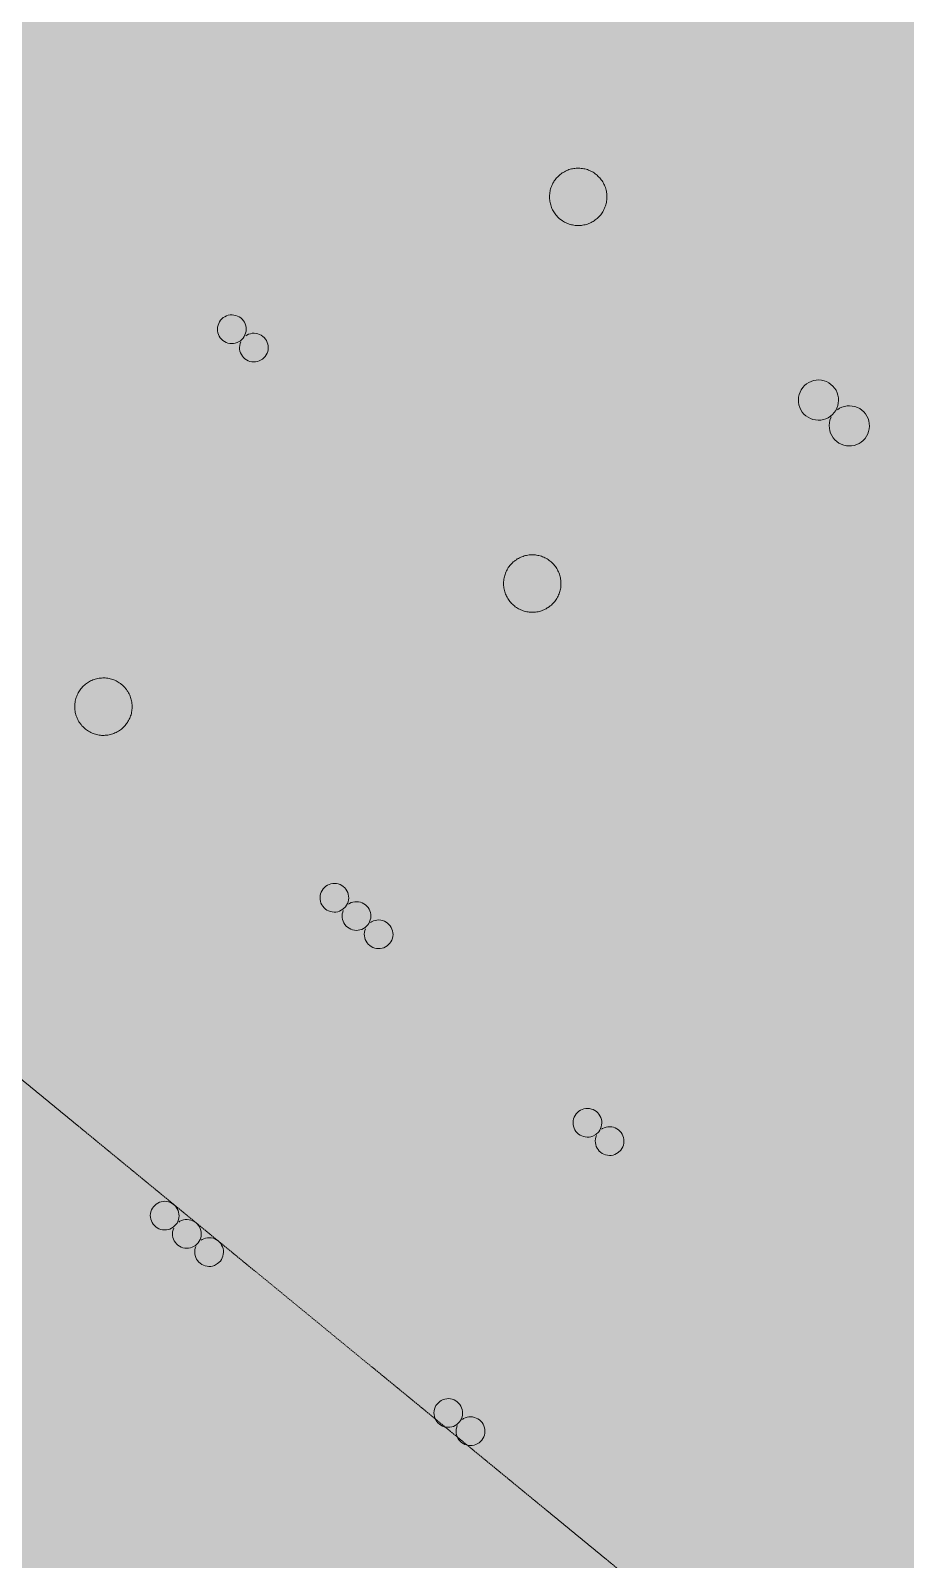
# Model space of a CAD drawing. Header units: millimetres. Extents: x -31757 to 121236, y -27283 to 63658.
# Drawn here: x 47757 to 49280, y 29797 to 32458 of the extents above; entities that cross this region are included whole.
import ezdxf

# ---------------------------------------------------------------- set-up
doc = ezdxf.new("R2010")
doc.units = ezdxf.units.MM
doc.linetypes.add('DASHDOT', pattern=[3.556, 2.54, -0.508, 0, -0.508])
for name, color, linetype, lineweight in [('02_切断（家具）', 8, 'Continuous', 18), ('06_部屋の色', 8, 'Continuous', 0), ('11_見えがかり（家具）', 8, 'Continuous', 9), ('40_通り芯', 1, 'DASHDOT', 9)]:
    doc.layers.add(name, color=color, linetype=linetype, lineweight=lineweight)

msp = doc.modelspace()

# ---------------------------------------------------------------- hatches: boundary and pattern name
at = {"layer": '02_切断（家具）'}
for points in [[(48752.3, 32140.8), (48750.9, 32138.8), (48749.7, 32137.2), (48748.2, 32135.4), (48746.9, 32133.9), (48745.1, 32132.3), (48743.7, 32130.9), (48741.9, 32129.4), (48740.3, 32128.2), (48738.4, 32126.8), (48736.7, 32125.7), (48734.6, 32124.6), (48732.9, 32123.6), (48730.7, 32122.6), (48728.9, 32121.8), (48726.7, 32121.1), (48724.8, 32120.4), (48722.5, 32119.8), (48720.6, 32119.4), (48718.2, 32119), (48716.3, 32118.7), (48713.9, 32118.5), (48711.9, 32118.4), (48709.5, 32118.4), (48707.5, 32118.5), (48705.2, 32118.7), (48703.2, 32118.9), (48700.9, 32119.4), (48698.9, 32119.7), (48696.6, 32120.4), (48694.7, 32120.9), (48692.5, 32121.8), (48690.7, 32122.5), (48688.5, 32123.6), (48686.7, 32124.4), (48684.7, 32125.7), (48683, 32126.7), (48681.1, 32128.1), (48679.5, 32129.2), (48677.7, 32130.8), (48676.2, 32132.1), (48674.5, 32133.8), (48673.2, 32135.2), (48671.6, 32137.1), (48670.4, 32138.6), (48669.1, 32140.6), (48668, 32142.2), (48666.8, 32144.3), (48665.9, 32146), (48664.9, 32148.2), (48664.1, 32150), (48663.3, 32152.3), (48662.7, 32154.2), (48662.1, 32156.5), (48661.6, 32158.4), (48661.2, 32160.8), (48660.9, 32162.7), (48660.8, 32165.1), (48660.6, 32167), (48660.7, 32169.4), (48660.7, 32171.4), (48660.9, 32173.8), (48661.2, 32175.7), (48661.6, 32178.1), (48662, 32180), (48662.6, 32182.3), (48663.2, 32184.2), (48664, 32186.5), (48664.7, 32188.3), (48665.8, 32190.5), (48666.7, 32192.2), (48667.9, 32194.3), (48668.9, 32196), (48670.3, 32197.9), (48671.5, 32199.5), (48673, 32201.3), (48674.3, 32202.8), (48676.1, 32204.4), (48677.5, 32205.8), (48679.3, 32207.3), (48680.9, 32208.5), (48682.8, 32209.9), (48684.5, 32211), (48686.6, 32212.2), (48688.3, 32213.1), (48690.5, 32214.1), (48692.3, 32214.9), (48694.5, 32215.7), (48696.4, 32216.3), (48698.7, 32216.9), (48700.6, 32217.4), (48703, 32217.7), (48704.9, 32218), (48707.3, 32218.2), (48709.3, 32218.3), (48711.7, 32218.3), (48713.7, 32218.3), (48716, 32218), (48718, 32217.8), (48720.3, 32217.4), (48722.3, 32217), (48724.6, 32216.3), (48726.5, 32215.8), (48728.7, 32214.9), (48730.5, 32214.2), (48732.7, 32213.2), (48734.5, 32212.3), (48736.5, 32211.1), (48738.2, 32210.1), (48740.1, 32208.6), (48741.7, 32207.5), (48743.5, 32205.9), (48745, 32204.6), (48746.7, 32202.9), (48748, 32201.5), (48749.6, 32199.6), (48750.8, 32198.1), (48752.1, 32196.1), (48753.2, 32194.5), (48754.4, 32192.4), (48755.3, 32190.7), (48756.3, 32188.5), (48757.1, 32186.7), (48757.9, 32184.4), (48758.5, 32182.6), (48759.1, 32180.2), (48759.6, 32178.3), (48760, 32176), (48760.3, 32174), (48760.4, 32171.6), (48760.6, 32169.7), (48760.5, 32167.3), (48760.5, 32165.3), (48760.3, 32162.9), (48760.1, 32161), (48759.6, 32158.6), (48759.2, 32156.7), (48758.6, 32154.4), (48758, 32152.5), (48757.2, 32150.3), (48756.5, 32148.4), (48755.4, 32146.3), (48754.5, 32144.5), (48753.3, 32142.4)], [(48672.3, 31467.7), (48670.9, 31465.8), (48669.8, 31464.2), (48668.2, 31462.4), (48666.9, 31460.9), (48665.2, 31459.3), (48663.8, 31457.9), (48661.9, 31456.4), (48660.4, 31455.1), (48658.4, 31453.8), (48656.8, 31452.7), (48654.7, 31451.5), (48653, 31450.6), (48650.8, 31449.6), (48649, 31448.8), (48646.7, 31448), (48644.8, 31447.4), (48642.5, 31446.8), (48640.6, 31446.3), (48638.3, 31446), (48636.3, 31445.6), (48633.9, 31445.5), (48632, 31445.3), (48629.6, 31445.4), (48627.6, 31445.4), (48625.2, 31445.7), (48623.3, 31445.9), (48620.9, 31446.3), (48619, 31446.7), (48616.7, 31447.4), (48614.8, 31447.9), (48612.6, 31448.8), (48610.7, 31449.5), (48608.6, 31450.5), (48606.8, 31451.4), (48604.7, 31452.6), (48603, 31453.6), (48601.1, 31455), (48599.5, 31456.2), (48597.7, 31457.8), (48596.2, 31459.1), (48594.6, 31460.8), (48593.2, 31462.2), (48591.7, 31464), (48590.5, 31465.6), (48589.1, 31467.6), (48588, 31469.2), (48586.9, 31471.3), (48585.9, 31473), (48584.9, 31475.2), (48584.1, 31477), (48583.3, 31479.2), (48582.7, 31481.1), (48582.1, 31483.4), (48581.6, 31485.4), (48581.3, 31487.7), (48581, 31489.7), (48580.8, 31492), (48580.7, 31494), (48580.7, 31496.4), (48580.7, 31498.4), (48581, 31500.7), (48581.2, 31502.7), (48581.6, 31505), (48582, 31507), (48582.7, 31509.3), (48583.2, 31511.2), (48584.1, 31513.4), (48584.8, 31515.3), (48585.8, 31517.4), (48586.7, 31519.2), (48587.9, 31521.2), (48588.9, 31522.9), (48590.3, 31524.8), (48591.5, 31526.4), (48593.1, 31528.2), (48594.4, 31529.7), (48596.1, 31531.4), (48597.5, 31532.8), (48599.4, 31534.3), (48600.9, 31535.5), (48602.9, 31536.8), (48604.5, 31538), (48606.6, 31539.1), (48608.3, 31540.1), (48610.5, 31541), (48612.3, 31541.8), (48614.6, 31542.6), (48616.4, 31543.3), (48618.8, 31543.8), (48620.7, 31544.3), (48623, 31544.7), (48625, 31545), (48627.4, 31545.2), (48629.3, 31545.3), (48631.7, 31545.3), (48633.7, 31545.2), (48636.1, 31545), (48638, 31544.8), (48640.4, 31544.3), (48642.3, 31543.9), (48644.6, 31543.3), (48646.5, 31542.7), (48648.7, 31541.9), (48650.6, 31541.2), (48652.7, 31540.1), (48654.5, 31539.3), (48656.5, 31538), (48658.2, 31537), (48660.2, 31535.6), (48661.8, 31534.5), (48663.6, 31532.9), (48665.1, 31531.6), (48666.7, 31529.9), (48668.1, 31528.5), (48669.6, 31526.6), (48670.8, 31525.1), (48672.2, 31523.1), (48673.3, 31521.4), (48674.4, 31519.4), (48675.4, 31517.6), (48676.4, 31515.5), (48677.2, 31513.6), (48677.9, 31511.4), (48678.6, 31509.5), (48679.2, 31507.2), (48679.6, 31505.3), (48680, 31502.9), (48680.3, 31501), (48680.5, 31498.6), (48680.6, 31496.6), (48680.6, 31494.3), (48680.5, 31492.3), (48680.3, 31489.9), (48680.1, 31487.9), (48679.6, 31485.6), (48679.3, 31483.6), (48678.6, 31481.4), (48678.1, 31479.5), (48677.2, 31477.2), (48676.5, 31475.4), (48675.5, 31473.2), (48674.6, 31471.5), (48673.4, 31469.4)], [(47925.8, 31253.4), (47924.4, 31251.4), (47923.2, 31249.8), (47921.7, 31248), (47920.4, 31246.5), (47918.6, 31244.9), (47917.2, 31243.5), (47915.4, 31242), (47913.8, 31240.8), (47911.9, 31239.4), (47910.2, 31238.3), (47908.1, 31237.2), (47906.4, 31236.2), (47904.2, 31235.2), (47902.4, 31234.4), (47900.2, 31233.6), (47898.3, 31233), (47896, 31232.4), (47894.1, 31232), (47891.7, 31231.6), (47889.8, 31231.3), (47887.4, 31231.1), (47885.4, 31231), (47883, 31231), (47881, 31231), (47878.7, 31231.3), (47876.7, 31231.5), (47874.4, 31232), (47872.4, 31232.3), (47870.1, 31233), (47868.2, 31233.5), (47866, 31234.4), (47864.2, 31235.1), (47862, 31236.1), (47860.2, 31237), (47858.2, 31238.2), (47856.5, 31239.3), (47854.6, 31240.7), (47853, 31241.8), (47851.2, 31243.4), (47849.7, 31244.7), (47848, 31246.4), (47846.7, 31247.8), (47845.1, 31249.7), (47843.9, 31251.2), (47842.6, 31253.2), (47841.5, 31254.8), (47840.3, 31256.9), (47839.4, 31258.6), (47838.4, 31260.8), (47837.6, 31262.6), (47836.8, 31264.9), (47836.2, 31266.7), (47835.6, 31269.1), (47835.1, 31271), (47834.7, 31273.4), (47834.4, 31275.3), (47834.3, 31277.7), (47834.1, 31279.6), (47834.2, 31282), (47834.2, 31284), (47834.4, 31286.4), (47834.7, 31288.3), (47835.1, 31290.7), (47835.5, 31292.6), (47836.1, 31294.9), (47836.7, 31296.8), (47837.5, 31299.1), (47838.3, 31300.9), (47839.3, 31303), (47840.2, 31304.8), (47841.4, 31306.9), (47842.4, 31308.5), (47843.8, 31310.5), (47845, 31312.1), (47846.5, 31313.9), (47847.8, 31315.4), (47849.6, 31317), (47851, 31318.4), (47852.8, 31319.9), (47854.4, 31321.1), (47856.4, 31322.5), (47858, 31323.6), (47860.1, 31324.7), (47861.8, 31325.7), (47864, 31326.7), (47865.8, 31327.5), (47868, 31328.3), (47869.9, 31328.9), (47872.2, 31329.5), (47874.1, 31329.9), (47876.5, 31330.3), (47878.4, 31330.6), (47880.8, 31330.8), (47882.8, 31330.9), (47885.2, 31330.9), (47887.2, 31330.9), (47889.5, 31330.6), (47891.5, 31330.4), (47893.9, 31329.9), (47895.8, 31329.6), (47898.1, 31328.9), (47900, 31328.4), (47902.2, 31327.5), (47904, 31326.8), (47906.2, 31325.7), (47908, 31324.9), (47910, 31323.7), (47911.7, 31322.6), (47913.6, 31321.2), (47915.2, 31320.1), (47917, 31318.5), (47918.5, 31317.2), (47920.2, 31315.5), (47921.6, 31314.1), (47923.1, 31312.2), (47924.3, 31310.7), (47925.6, 31308.7), (47926.7, 31307.1), (47927.9, 31305), (47928.8, 31303.3), (47929.8, 31301.1), (47930.6, 31299.3), (47931.4, 31297), (47932, 31295.2), (47932.6, 31292.8), (47933.1, 31290.9), (47933.5, 31288.6), (47933.8, 31286.6), (47933.9, 31284.2), (47934.1, 31282.3), (47934, 31279.9), (47934, 31277.9), (47933.8, 31275.5), (47933.6, 31273.6), (47933.1, 31271.2), (47932.7, 31269.3), (47932.1, 31267), (47931.5, 31265.1), (47930.7, 31262.8), (47930, 31261), (47928.9, 31258.9), (47928, 31257.1), (47926.8, 31255)]]:
    msp.add_hatch(color=8, dxfattribs=at).paths.add_polyline_path(points)
at = {"layer": '06_部屋の色', "true_color": 0xe9dfcf}
for points in [[(44203.4, 33542.8), (46118.8, 35842.5), (46335.7, 35659.1), (46342.1, 35666.8), (56560.1, 27028.7), (55663.2, 25951.8), (55690.1, 25929.4), (54793.3, 24852.8)], [(43917.8, 27824.3), (43895.6, 27877), (43874.8, 27931.4), (43855, 27987.2), (43836, 28044.1), (43817.7, 28101.7), (43799.7, 28159.8), (43781.9, 28218.1), (43764, 28276.2), (43745.7, 28334), (43726.9, 28391), (43707.3, 28447), (43686.6, 28501.6), (43664.7, 28554.7), (43643.1, 28608.2), (43623.4, 28664.1), (43605.1, 28721.8), (43587.9, 28780.8), (43571.3, 28840.7), (43554.9, 28900.8), (43538.3, 28960.7), (43521.1, 29019.7), (43502.9, 29077.5), (43483.2, 29133.4), (43461.6, 29186.9), (43437.8, 29237.5), (43411.3, 29284.7), (43381.6, 29327.9), (43348.4, 29366.7), (43311.3, 29400.4), (43272.1, 29431.3), (43232.9, 29462.3), (43229.8, 29464.7), (43333.3, 29595.7), (43625.3, 29963.9), (43722.5, 30085.9), (43918.2, 30331.4), (44212, 30698.3), (44506.6, 31064.4), (44802.1, 31429.9), (45098.4, 31794.7), (45395.5, 32158.8), (45594.6, 32401.6), (45693.5, 32522.2), (45992.3, 32884.9), (46292, 33247), (46592.5, 33608.3), (46893.8, 33968.9), (47195.9, 34328.9), (47498.9, 34688.1), (55441.2, 27973.9), (55153.7, 27633.1), (54867, 27291.5), (54581.1, 26949.3), (54295.9, 26606.4), (54011.6, 26262.9), (53728.1, 25918.7), (53637.4, 25808.2), (53634.2, 25804.3), (53445.3, 25573.9), (53163.4, 25228.4), (52882.2, 24882.3), (52601.9, 24535.5), (52322.3, 24188.1), (52043.6, 23840), (51857.9, 23607), (51765.6, 23491.3), (51488.5, 23141.9), (51212.2, 22791.9), (50973, 22487.4), (50940.2, 22518.9), (50903.7, 22553.3), (50866.7, 22587.2), (50829.1, 22620.3), (50753.2, 22685.5), (50715.2, 22718.1), (50677.2, 22750.7), (50639.1, 22783.2), (50601, 22815.5), (50562.7, 22847.7), (50524.3, 22879.7), (50485.7, 22911.5), (50446.9, 22943.1), (50407.9, 22974.4), (50368.7, 23005.5), (50328.3, 23035), (50286, 23062.1), (50242, 23087), (50196.6, 23110.1), (50150, 23131.7), (50102.4, 23152), (50054.1, 23171.4), (50005.3, 23190.2), (49956.2, 23208.7), (49907.1, 23227.2), (49858.3, 23245.9), (49810, 23265.3), (49762.3, 23285.6), (49715.7, 23307.1), (49670.2, 23330.2), (49626.2, 23355.1), (49583.8, 23382.1), (49543.4, 23411.6), (49505.7, 23444.5), (49471.1, 23481.4), (49439.2, 23521.7), (49409.6, 23565), (49381.9, 23610.7), (49355.8, 23658.5), (49330.9, 23707.7), (49306.7, 23757.9), (49259.3, 23859.4), (49235.2, 23909.8), (49210.4, 23959.2), (49184.5, 24007.1), (49157.1, 24053.1), (49129.3, 24098.7), (49102.3, 24145.4), (49076.1, 24193), (49050.3, 24241.1), (49024.7, 24289.5), (48999.1, 24337.9), (48973.3, 24386), (48947.1, 24433.5), (48920.1, 24480.1), (48892.2, 24525.6), (48863.2, 24569.7), (48832.9, 24612), (48800.9, 24652.2), (48767.2, 24690.2), (48731.4, 24725.6), (48693.3, 24758.1), (48652.8, 24787.5), (48610.1, 24814.1), (48565.4, 24838.1), (48518.9, 24859.8), (48470.7, 24879.4), (48421.2, 24897.2), (48370.4, 24913.5), (48318.6, 24928.5), (48266, 24942.5), (48212.8, 24955.7), (48159.3, 24968.4), (48105.5, 24980.9), (48051.7, 24993.3), (47998.2, 25006.1), (47945.1, 25019.4), (47892.6, 25033.5), (47841, 25048.7), (47790.4, 25065.2), (47739.8, 25081.8), (47688.3, 25097.1), (47636, 25111.4), (47583.1, 25125.1), (47529.9, 25138.3), (47476.6, 25151.3), (47423.4, 25164.4), (47370.5, 25178), (47318, 25192.2), (47266.3, 25207.3), (47215.6, 25223.6), (47166, 25241.4), (47117.8, 25260.9), (47071.2, 25282.5), (47026.4, 25306.4), (46983.6, 25332.8), (46943, 25362.1), (46904.9, 25394.5), (46869.1, 25429.9), (46835.4, 25467.9), (46803.5, 25508.3), (46773.2, 25550.7), (46744.2, 25594.8), (46716.3, 25640.3), (46689.3, 25686.8), (46662.8, 25734), (46636.7, 25781.7), (46610.6, 25829.5), (46584.4, 25877.1), (46557.7, 25924.1), (46530.4, 25970.2), (46502.1, 26015.1), (46472.6, 26058.6), (46441.7, 26100.2), (46409.1, 26139.6), (46374.5, 26176.6), (46338.9, 26212.2), (46303.2, 26247.6), (46267.4, 26283), (46231.5, 26318.3), (46195.5, 26353.4), (46159.3, 26388.3), (46123.1, 26423.1), (46086.6, 26457.6), (46049.9, 26491.9), (46013.1, 26525.9), (45976, 26559.6), (45938.7, 26593.1), (45901.1, 26626.2), (45863.2, 26658.9), (45825.1, 26691.3), (45786.6, 26723.3), (45747.8, 26754.8), (45708.7, 26785.9), (45667.5, 26814.4), (45622.7, 26838.4), (45575, 26858.5), (45524.6, 26875.3), (45472.1, 26889.4), (45418, 26901.4), (45362.7, 26911.9), (45306.6, 26921.4), (45250.2, 26930.5), (45194, 26939.9), (45138.4, 26950), (45083.9, 26961.6), (45031, 26975.2), (44980.1, 26991.3), (44931.7, 27010.6), (44886.3, 27033.7), (44842.5, 27058.9), (44798.9, 27084.3), (44755.3, 27109.8), (44711.9, 27135.5), (44668.7, 27161.4), (44625.7, 27187.5), (44582.8, 27213.9), (44540.2, 27240.5), (44497.7, 27267.5), (44455.6, 27294.7), (44413.7, 27322.3), (44372, 27350.2), (44330.7, 27378.6), (44289.7, 27407.3), (44249, 27436.4), (44208.7, 27466), (44168.7, 27496.1), (44129.1, 27526.6), (44091.3, 27559.4), (44056.4, 27595.9), (44024.2, 27635.9), (43994.5, 27679), (43967, 27725), (43941.5, 27773.5)], [(53004.1, 22695.2), (42315.5, 31207.6), (44203.4, 33542.8), (54766.2, 24875), (53885.2, 23785.1), (53912.4, 23763.1), (53031.5, 22673.4)]]:
    msp.add_hatch(color=8, dxfattribs=at).paths.add_polyline_path(points)

# ---------------------------------------------------------------- linework, layer by layer
at = {"layer": '02_切断（家具）'}
for points in [[(48752.3, 32140.8), (48750.9, 32138.8), (48749.7, 32137.2), (48748.2, 32135.4), (48746.9, 32133.9), (48745.1, 32132.3), (48743.7, 32130.9), (48741.9, 32129.4), (48740.3, 32128.2), (48738.4, 32126.8), (48736.7, 32125.7), (48734.6, 32124.6), (48732.9, 32123.6), (48730.7, 32122.6), (48728.9, 32121.8), (48726.7, 32121.1), (48724.8, 32120.4), (48722.5, 32119.8), (48720.6, 32119.4), (48718.2, 32119), (48716.3, 32118.7), (48713.9, 32118.5), (48711.9, 32118.4), (48709.5, 32118.4), (48707.5, 32118.5), (48705.2, 32118.7), (48703.2, 32118.9), (48700.9, 32119.4), (48698.9, 32119.7), (48696.6, 32120.4), (48694.7, 32120.9), (48692.5, 32121.8), (48690.7, 32122.5), (48688.5, 32123.6), (48686.7, 32124.4), (48684.7, 32125.7), (48683, 32126.7), (48681.1, 32128.1), (48679.5, 32129.2), (48677.7, 32130.8), (48676.2, 32132.1), (48674.5, 32133.8), (48673.2, 32135.2), (48671.6, 32137.1), (48670.4, 32138.6), (48669.1, 32140.6), (48668, 32142.2), (48666.8, 32144.3), (48665.9, 32146), (48664.9, 32148.2), (48664.1, 32150), (48663.3, 32152.3), (48662.7, 32154.2), (48662.1, 32156.5), (48661.6, 32158.4), (48661.2, 32160.8), (48660.9, 32162.7), (48660.8, 32165.1), (48660.6, 32167), (48660.7, 32169.4), (48660.7, 32171.4), (48660.9, 32173.8), (48661.2, 32175.7), (48661.6, 32178.1), (48662, 32180), (48662.6, 32182.3), (48663.2, 32184.2), (48664, 32186.5), (48664.7, 32188.3), (48665.8, 32190.5), (48666.7, 32192.2), (48667.9, 32194.3), (48668.9, 32196), (48670.3, 32197.9), (48671.5, 32199.5), (48673, 32201.3), (48674.3, 32202.8), (48676.1, 32204.4), (48677.5, 32205.8), (48679.3, 32207.3), (48680.9, 32208.5), (48682.8, 32209.9), (48684.5, 32211), (48686.6, 32212.2), (48688.3, 32213.1), (48690.5, 32214.1), (48692.3, 32214.9), (48694.5, 32215.7), (48696.4, 32216.3), (48698.7, 32216.9), (48700.6, 32217.4), (48703, 32217.7), (48704.9, 32218), (48707.3, 32218.2), (48709.3, 32218.3), (48711.7, 32218.3), (48713.7, 32218.3), (48716, 32218), (48718, 32217.8), (48720.3, 32217.4), (48722.3, 32217), (48724.6, 32216.3), (48726.5, 32215.8), (48728.7, 32214.9), (48730.5, 32214.2), (48732.7, 32213.2), (48734.5, 32212.3), (48736.5, 32211.1), (48738.2, 32210.1), (48740.1, 32208.6), (48741.7, 32207.5), (48743.5, 32205.9), (48745, 32204.6), (48746.7, 32202.9), (48748, 32201.5), (48749.6, 32199.6), (48750.8, 32198.1), (48752.1, 32196.1), (48753.2, 32194.5), (48754.4, 32192.4), (48755.3, 32190.7), (48756.3, 32188.5), (48757.1, 32186.7), (48757.9, 32184.4), (48758.5, 32182.6), (48759.1, 32180.2), (48759.6, 32178.3), (48760, 32176), (48760.3, 32174), (48760.4, 32171.6), (48760.6, 32169.7), (48760.5, 32167.3), (48760.5, 32165.3), (48760.3, 32162.9), (48760.1, 32161), (48759.6, 32158.6), (48759.2, 32156.7), (48758.6, 32154.4), (48758, 32152.5), (48757.2, 32150.3), (48756.5, 32148.4), (48755.4, 32146.3), (48754.5, 32144.5), (48753.3, 32142.4), (48752.3, 32140.8)], [(48672.3, 31467.7), (48670.9, 31465.8), (48669.8, 31464.2), (48668.2, 31462.4), (48666.9, 31460.9), (48665.2, 31459.3), (48663.8, 31457.9), (48661.9, 31456.4), (48660.4, 31455.1), (48658.4, 31453.8), (48656.8, 31452.7), (48654.7, 31451.5), (48653, 31450.6), (48650.8, 31449.6), (48649, 31448.8), (48646.7, 31448), (48644.8, 31447.4), (48642.5, 31446.8), (48640.6, 31446.3), (48638.3, 31446), (48636.3, 31445.6), (48633.9, 31445.5), (48632, 31445.3), (48629.6, 31445.4), (48627.6, 31445.4), (48625.2, 31445.7), (48623.3, 31445.9), (48620.9, 31446.3), (48619, 31446.7), (48616.7, 31447.4), (48614.8, 31447.9), (48612.6, 31448.8), (48610.7, 31449.5), (48608.6, 31450.5), (48606.8, 31451.4), (48604.7, 31452.6), (48603, 31453.6), (48601.1, 31455), (48599.5, 31456.2), (48597.7, 31457.8), (48596.2, 31459.1), (48594.6, 31460.8), (48593.2, 31462.2), (48591.7, 31464), (48590.5, 31465.6), (48589.1, 31467.6), (48588, 31469.2), (48586.9, 31471.3), (48585.9, 31473), (48584.9, 31475.2), (48584.1, 31477), (48583.3, 31479.2), (48582.7, 31481.1), (48582.1, 31483.4), (48581.6, 31485.4), (48581.3, 31487.7), (48581, 31489.7), (48580.8, 31492), (48580.7, 31494), (48580.7, 31496.4), (48580.7, 31498.4), (48581, 31500.7), (48581.2, 31502.7), (48581.6, 31505), (48582, 31507), (48582.7, 31509.3), (48583.2, 31511.2), (48584.1, 31513.4), (48584.8, 31515.3), (48585.8, 31517.4), (48586.7, 31519.2), (48587.9, 31521.2), (48588.9, 31522.9), (48590.3, 31524.8), (48591.5, 31526.4), (48593.1, 31528.2), (48594.4, 31529.7), (48596.1, 31531.4), (48597.5, 31532.8), (48599.4, 31534.3), (48600.9, 31535.5), (48602.9, 31536.8), (48604.5, 31538), (48606.6, 31539.1), (48608.3, 31540.1), (48610.5, 31541), (48612.3, 31541.8), (48614.6, 31542.6), (48616.4, 31543.3), (48618.8, 31543.8), (48620.7, 31544.3), (48623, 31544.7), (48625, 31545), (48627.4, 31545.2), (48629.3, 31545.3), (48631.7, 31545.3), (48633.7, 31545.2), (48636.1, 31545), (48638, 31544.8), (48640.4, 31544.3), (48642.3, 31543.9), (48644.6, 31543.3), (48646.5, 31542.7), (48648.7, 31541.9), (48650.6, 31541.2), (48652.7, 31540.1), (48654.5, 31539.3), (48656.5, 31538), (48658.2, 31537), (48660.2, 31535.6), (48661.8, 31534.5), (48663.6, 31532.9), (48665.1, 31531.6), (48666.7, 31529.9), (48668.1, 31528.5), (48669.6, 31526.6), (48670.8, 31525.1), (48672.2, 31523.1), (48673.3, 31521.4), (48674.4, 31519.4), (48675.4, 31517.6), (48676.4, 31515.5), (48677.2, 31513.6), (48677.9, 31511.4), (48678.6, 31509.5), (48679.2, 31507.2), (48679.6, 31505.3), (48680, 31502.9), (48680.3, 31501), (48680.5, 31498.6), (48680.6, 31496.6), (48680.6, 31494.3), (48680.5, 31492.3), (48680.3, 31489.9), (48680.1, 31487.9), (48679.6, 31485.6), (48679.3, 31483.6), (48678.6, 31481.4), (48678.1, 31479.5), (48677.2, 31477.2), (48676.5, 31475.4), (48675.5, 31473.2), (48674.6, 31471.5), (48673.4, 31469.4), (48672.3, 31467.7)], [(47925.8, 31253.4), (47924.4, 31251.4), (47923.2, 31249.8), (47921.7, 31248), (47920.4, 31246.5), (47918.6, 31244.9), (47917.2, 31243.5), (47915.4, 31242), (47913.8, 31240.8), (47911.9, 31239.4), (47910.2, 31238.3), (47908.1, 31237.2), (47906.4, 31236.2), (47904.2, 31235.2), (47902.4, 31234.4), (47900.2, 31233.6), (47898.3, 31233), (47896, 31232.4), (47894.1, 31232), (47891.7, 31231.6), (47889.8, 31231.3), (47887.4, 31231.1), (47885.4, 31231), (47883, 31231), (47881, 31231), (47878.7, 31231.3), (47876.7, 31231.5), (47874.4, 31232), (47872.4, 31232.3), (47870.1, 31233), (47868.2, 31233.5), (47866, 31234.4), (47864.2, 31235.1), (47862, 31236.1), (47860.2, 31237), (47858.2, 31238.2), (47856.5, 31239.3), (47854.6, 31240.7), (47853, 31241.8), (47851.2, 31243.4), (47849.7, 31244.7), (47848, 31246.4), (47846.7, 31247.8), (47845.1, 31249.7), (47843.9, 31251.2), (47842.6, 31253.2), (47841.5, 31254.8), (47840.3, 31256.9), (47839.4, 31258.6), (47838.4, 31260.8), (47837.6, 31262.6), (47836.8, 31264.9), (47836.2, 31266.7), (47835.6, 31269.1), (47835.1, 31271), (47834.7, 31273.4), (47834.4, 31275.3), (47834.3, 31277.7), (47834.1, 31279.6), (47834.2, 31282), (47834.2, 31284), (47834.4, 31286.4), (47834.7, 31288.3), (47835.1, 31290.7), (47835.5, 31292.6), (47836.1, 31294.9), (47836.7, 31296.8), (47837.5, 31299.1), (47838.3, 31300.9), (47839.3, 31303), (47840.2, 31304.8), (47841.4, 31306.9), (47842.4, 31308.5), (47843.8, 31310.5), (47845, 31312.1), (47846.5, 31313.9), (47847.8, 31315.4), (47849.6, 31317), (47851, 31318.4), (47852.8, 31319.9), (47854.4, 31321.1), (47856.4, 31322.5), (47858, 31323.6), (47860.1, 31324.7), (47861.8, 31325.7), (47864, 31326.7), (47865.8, 31327.5), (47868, 31328.3), (47869.9, 31328.9), (47872.2, 31329.5), (47874.1, 31329.9), (47876.5, 31330.3), (47878.4, 31330.6), (47880.8, 31330.8), (47882.8, 31330.9), (47885.2, 31330.9), (47887.2, 31330.9), (47889.5, 31330.6), (47891.5, 31330.4), (47893.9, 31329.9), (47895.8, 31329.6), (47898.1, 31328.9), (47900, 31328.4), (47902.2, 31327.5), (47904, 31326.8), (47906.2, 31325.7), (47908, 31324.9), (47910, 31323.7), (47911.7, 31322.6), (47913.6, 31321.2), (47915.2, 31320.1), (47917, 31318.5), (47918.5, 31317.2), (47920.2, 31315.5), (47921.6, 31314.1), (47923.1, 31312.2), (47924.3, 31310.7), (47925.6, 31308.7), (47926.7, 31307.1), (47927.9, 31305), (47928.8, 31303.3), (47929.8, 31301.1), (47930.6, 31299.3), (47931.4, 31297), (47932, 31295.2), (47932.6, 31292.8), (47933.1, 31290.9), (47933.5, 31288.6), (47933.8, 31286.6), (47933.9, 31284.2), (47934.1, 31282.3), (47934, 31279.9), (47934, 31277.9), (47933.8, 31275.5), (47933.6, 31273.6), (47933.1, 31271.2), (47932.7, 31269.3), (47932.1, 31267), (47931.5, 31265.1), (47930.7, 31262.8), (47930, 31261), (47928.9, 31258.9), (47928, 31257.1), (47926.8, 31255), (47925.8, 31253.4)]]:
    msp.add_lwpolyline(points, dxfattribs=at)
at = {"layer": '11_見えがかり（家具）'}
for points in [[(48083.6, 31944.8), (48084.7, 31947.9), (48086.2, 31950.8), (48088, 31953.5), (48090.2, 31955.9), (48092.7, 31958.1), (48095.5, 31959.8), (48098.4, 31961.2), (48101.5, 31962.2), (48104.8, 31962.8), (48108, 31963), (48111.3, 31962.7), (48114.5, 31962), (48117.6, 31960.9), (48120.5, 31959.4), (48123.1, 31957.5), (48125.6, 31955.3), (48127.7, 31952.8), (48129.4, 31950.1), (48130.8, 31947.1), (48131.8, 31944), (48132.4, 31940.8), (48132.6, 31937.5), (48132.3, 31934.3), (48131.6, 31931.1), (48130.5, 31928), (48129, 31925.1), (48127.1, 31922.4), (48122.5, 31917.9), (48116.7, 31914.7), (48113.6, 31913.7), (48110.4, 31913.1), (48107.1, 31913), (48103.9, 31913.2), (48100.7, 31913.9), (48097.6, 31915), (48094.7, 31916.5), (48092, 31918.4), (48089.6, 31920.6), (48087.5, 31923.1), (48085.7, 31925.8), (48084.3, 31928.8), (48083.3, 31931.9), (48082.7, 31935.1), (48082.6, 31938.4), (48082.9, 31941.7), (48083.6, 31944.8)], [(48132.1, 31926.7), (48133.9, 31927.8), (48136.9, 31929.2), (48140, 31930.2), (48143.2, 31930.8), (48146.5, 31931), (48149.7, 31930.7), (48152.9, 31930), (48156, 31928.9), (48158.9, 31927.4), (48161.6, 31925.5), (48164, 31923.3), (48166.1, 31920.8), (48167.9, 31918.1), (48169.3, 31915.1), (48170.3, 31912), (48170.9, 31908.8), (48171, 31905.5), (48170.8, 31902.3), (48170.1, 31899.1), (48169, 31896), (48167.5, 31893.1), (48165.6, 31890.4), (48160.9, 31885.9), (48155.2, 31882.7), (48152.1, 31881.7), (48148.9, 31881.1), (48145.6, 31881), (48142.3, 31881.2), (48139.1, 31881.9), (48136.1, 31883), (48133.2, 31884.5), (48130.5, 31886.4), (48128, 31888.6), (48125.9, 31891.1), (48124.2, 31893.9), (48122.8, 31896.8), (48121.8, 31899.9), (48121.2, 31903.1), (48121, 31906.4), (48121.3, 31909.7), (48122, 31912.9)], [(48122, 31912.9), (48123.1, 31915.9)], [(49098.8, 31832.6), (49101.4, 31836.4), (49104.5, 31839.8), (49108, 31842.8), (49111.8, 31845.2), (49116, 31847.2), (49120.3, 31848.6), (49124.8, 31849.4), (49129.4, 31849.6), (49134, 31849.2), (49138.5, 31848.3), (49142.8, 31846.7), (49146.8, 31844.6), (49150.6, 31842), (49154, 31838.9), (49156.9, 31835.4), (49159.4, 31831.6), (49161.4, 31827.4), (49162.8, 31823.1), (49163.6, 31818.6), (49163.8, 31814), (49163.4, 31809.4), (49162.5, 31805), (49160.9, 31800.7), (49158.8, 31796.6), (49156.2, 31792.8), (49153.1, 31789.4), (49149.6, 31786.5), (49145.8, 31784), (49141.6, 31782.1), (49137.3, 31780.7), (49132.8, 31779.8), (49128.2, 31779.6), (49123.6, 31780), (49119.2, 31781), (49114.9, 31782.5), (49110.8, 31784.6), (49107, 31787.2), (49103.6, 31790.3), (49100.7, 31793.8), (49098.2, 31797.6), (49096.2, 31801.8), (49094.8, 31806.2), (49094, 31810.7), (49093.8, 31815.2), (49094.2, 31819.8), (49095.2, 31824.3), (49096.7, 31828.6), (49098.8, 31832.6)], [(49161.7, 31797.8), (49161.7, 31797.8), (49165.6, 31800.3), (49169.7, 31802.3), (49174.1, 31803.7), (49178.6, 31804.5), (49183.1, 31804.7), (49187.7, 31804.3), (49192.2, 31803.4), (49196.5, 31801.8), (49200.6, 31799.7), (49204.3, 31797.1), (49207.7, 31794), (49210.7, 31790.5), (49213.1, 31786.7), (49215.1, 31782.5), (49216.5, 31778.2), (49217.3, 31773.7), (49217.5, 31769.1), (49217.1, 31764.5), (49216.2, 31760.1), (49214.6, 31755.8), (49212.5, 31751.7), (49209.9, 31747.9), (49206.8, 31744.5), (49203.4, 31741.6), (49199.5, 31739.1), (49195.4, 31737.1), (49191, 31735.8), (49186.5, 31734.9), (49181.9, 31734.7), (49177.4, 31735.1), (49172.9, 31736.1), (49168.6, 31737.6), (49164.5, 31739.7), (49160.7, 31742.3), (49157.4, 31745.4), (49154.4, 31748.9), (49151.9, 31752.7), (49150, 31756.9), (49148.6, 31761.2), (49147.8, 31765.7), (49147.5, 31770.3), (49147.9, 31774.9), (49148.9, 31779.4), (49150.4, 31783.7), (49151.2, 31785.2)], [(48262.1, 30955.2), (48263.2, 30958.2), (48264.7, 30961.2), (48266.5, 30963.8), (48268.7, 30966.3), (48271.2, 30968.4), (48274, 30970.1), (48276.9, 30971.5), (48280.1, 30972.5), (48283.3, 30973.1), (48286.5, 30973.3), (48289.8, 30973), (48293, 30972.3), (48296.1, 30971.2), (48299, 30969.7), (48301.7, 30967.8), (48304.1, 30965.6), (48306.2, 30963.2), (48308, 30960.4), (48309.4, 30957.4), (48310.4, 30954.3), (48310.9, 30951.1), (48311.1, 30947.8), (48310.8, 30944.6), (48310.1, 30941.4), (48309, 30938.3), (48307.5, 30935.4), (48305.7, 30932.7), (48301, 30928.2), (48295.3, 30925), (48292.2, 30924), (48288.9, 30923.4), (48285.7, 30923.3), (48282.4, 30923.6), (48279.2, 30924.2), (48276.1, 30925.4), (48273.2, 30926.9), (48270.5, 30928.7), (48268.1, 30930.9), (48266, 30933.4), (48264.2, 30936.2), (48262.8, 30939.1), (48261.8, 30942.2), (48261.3, 30945.4), (48261.1, 30948.7), (48261.4, 30952), (48262.1, 30955.2)], [(48310.7, 30937.3), (48312.5, 30938.4), (48315.4, 30939.8), (48318.5, 30940.8), (48321.8, 30941.4), (48325, 30941.5), (48328.3, 30941.2), (48331.5, 30940.5), (48334.6, 30939.4), (48337.5, 30937.9), (48340.2, 30936.1), (48342.6, 30933.9), (48344.7, 30931.4), (48346.5, 30928.6), (48347.9, 30925.7), (48348.9, 30922.6), (48349.4, 30919.3), (48349.6, 30916.1), (48349.3, 30912.8), (48348.6, 30909.6), (48347.5, 30906.5), (48346, 30903.6), (48344.2, 30900.9), (48339.5, 30896.4), (48333.8, 30893.3), (48330.6, 30892.3), (48327.4, 30891.7), (48324.2, 30891.5), (48320.9, 30891.8), (48317.7, 30892.5), (48314.6, 30893.6), (48311.7, 30895.1), (48309, 30896.9), (48306.6, 30899.1), (48304.5, 30901.6), (48302.7, 30904.4), (48301.3, 30907.3), (48300.3, 30910.5), (48299.8, 30913.7), (48299.6, 30916.9), (48299.9, 30920.2), (48300.6, 30923.4)], [(48300.6, 30923.4), (48301.6, 30926.2)], [(48349.1, 30905.3), (48351, 30906.5), (48354, 30907.9), (48357.1, 30908.9), (48360.3, 30909.5), (48363.6, 30909.7), (48366.9, 30909.4), (48370.1, 30908.7), (48373.1, 30907.6), (48376, 30906.1), (48378.7, 30904.2), (48381.1, 30902), (48383.3, 30899.6), (48385, 30896.8), (48386.4, 30893.8), (48387.4, 30890.7), (48388, 30887.5), (48388.2, 30884.2), (48387.9, 30881), (48387.2, 30877.8), (48386.1, 30874.7), (48384.6, 30871.8), (48382.7, 30869.1), (48378, 30864.6), (48372.3, 30861.4), (48369.2, 30860.4), (48366, 30859.8), (48362.7, 30859.7), (48359.5, 30860), (48356.3, 30860.7), (48353.2, 30861.8), (48350.3, 30863.3), (48347.6, 30865.1), (48345.2, 30867.3), (48343.1, 30869.8), (48341.3, 30872.6), (48339.9, 30875.5), (48338.9, 30878.6), (48338.3, 30881.9), (48338.2, 30885.1), (48338.4, 30888.4), (48339.1, 30891.6)], [(48339.1, 30891.6), (48340.2, 30894.5)], [(48702.6, 30563.5), (48703.7, 30566.6), (48705.2, 30569.5), (48707.1, 30572.2), (48709.3, 30574.6), (48711.8, 30576.7), (48714.5, 30578.5), (48717.5, 30579.9), (48720.6, 30580.8), (48723.8, 30581.4), (48727.1, 30581.6), (48730.3, 30581.3), (48733.5, 30580.6), (48736.6, 30579.5), (48739.5, 30578), (48742.2, 30576.2), (48744.6, 30574), (48746.7, 30571.5), (48748.5, 30568.7), (48749.9, 30565.8), (48750.9, 30562.6), (48751.5, 30559.4), (48751.6, 30556.2), (48751.4, 30552.9), (48750.7, 30549.7), (48749.6, 30546.6), (48748.1, 30543.7), (48746.2, 30541), (48741.5, 30536.5), (48735.8, 30533.3), (48732.7, 30532.3), (48729.5, 30531.8), (48726.2, 30531.6), (48722.9, 30531.9), (48719.7, 30532.6), (48716.7, 30533.7), (48713.8, 30535.2), (48711.1, 30537), (48708.7, 30539.2), (48706.5, 30541.7), (48704.8, 30544.5), (48703.4, 30547.4), (48702.4, 30550.5), (48701.8, 30553.8), (48701.6, 30557), (48701.9, 30560.3), (48702.6, 30563.5)], [(48751.2, 30545.4), (48753.1, 30546.6), (48756, 30548), (48759.2, 30549), (48762.4, 30549.6), (48765.6, 30549.8), (48768.9, 30549.5), (48772.1, 30548.8), (48775.2, 30547.7), (48778.1, 30546.2), (48780.8, 30544.3), (48783.2, 30542.1), (48785.3, 30539.6), (48787.1, 30536.9), (48788.5, 30533.9), (48789.5, 30530.8), (48790, 30527.6), (48790.2, 30524.3), (48789.9, 30521.1), (48789.2, 30517.9), (48788.1, 30514.8), (48786.6, 30511.9), (48784.8, 30509.2), (48780.1, 30504.7), (48774.4, 30501.5), (48771.3, 30500.5), (48768, 30499.9), (48764.8, 30499.8), (48761.5, 30500), (48758.3, 30500.7), (48755.2, 30501.8), (48752.3, 30503.3), (48749.6, 30505.2), (48747.2, 30507.4), (48745.1, 30509.9), (48743.3, 30512.6), (48741.9, 30515.6), (48741, 30518.7), (48740.4, 30521.9), (48740.2, 30525.2), (48740.5, 30528.5), (48741.2, 30531.7)], [(48741.2, 30531.7), (48742.2, 30534.6)], [(47966.7, 30401.8), (47967.8, 30404.9), (47969.3, 30407.8), (47971.2, 30410.5), (47973.4, 30412.9), (47975.9, 30415.1), (47978.6, 30416.8), (47981.6, 30418.2), (47984.7, 30419.2), (47987.9, 30419.8), (47991.2, 30420), (47994.4, 30419.7), (47997.6, 30419), (48000.7, 30417.9), (48003.6, 30416.4), (48006.3, 30414.5), (48008.7, 30412.3), (48010.8, 30409.8), (48012.6, 30407.1), (48014, 30404.1), (48015, 30401), (48015.6, 30397.8), (48015.7, 30394.5), (48015.5, 30391.3), (48014.8, 30388.1), (48013.7, 30385), (48012.2, 30382.1), (48010.3, 30379.4), (48005.6, 30374.9), (47999.9, 30371.7), (47996.8, 30370.7), (47993.6, 30370.1), (47990.3, 30370), (47987, 30370.2), (47983.9, 30370.9), (47980.8, 30372), (47977.9, 30373.5), (47975.2, 30375.4), (47972.8, 30377.6), (47970.6, 30380.1), (47968.9, 30382.8), (47967.5, 30385.8), (47966.5, 30388.9), (47965.9, 30392.1), (47965.7, 30395.4), (47966, 30398.7), (47966.7, 30401.8)], [(48015.3, 30383.8), (48017.3, 30385.1), (48020.2, 30386.5), (48023.3, 30387.5), (48026.5, 30388), (48029.8, 30388.2), (48033.1, 30387.9), (48036.3, 30387.2), (48039.3, 30386.1), (48042.3, 30384.6), (48044.9, 30382.8), (48047.4, 30380.6), (48049.5, 30378.1), (48051.2, 30375.3), (48052.6, 30372.4), (48053.6, 30369.3), (48054.2, 30366), (48054.4, 30362.8), (48054.1, 30359.5), (48053.4, 30356.3), (48052.3, 30353.2), (48050.8, 30350.3), (48048.9, 30347.6), (48044.2, 30343.1), (48038.5, 30339.9), (48035.4, 30338.9), (48032.2, 30338.4), (48028.9, 30338.2), (48025.7, 30338.5), (48022.5, 30339.2), (48019.4, 30340.3), (48016.5, 30341.8), (48013.8, 30343.6), (48011.4, 30345.8), (48009.3, 30348.3), (48007.5, 30351.1), (48006.1, 30354), (48005.1, 30357.2), (48004.5, 30360.4), (48004.4, 30363.6), (48004.6, 30366.9), (48005.3, 30370.1)], [(48005.3, 30370.1), (48006.4, 30373)], [(48054, 30352.1), (48055.9, 30353.4), (48058.9, 30354.8), (48062, 30355.8), (48065.2, 30356.4), (48068.5, 30356.5), (48071.8, 30356.3), (48075, 30355.6), (48078, 30354.5), (48080.9, 30353), (48083.6, 30351.1), (48086.1, 30348.9), (48088.2, 30346.4), (48089.9, 30343.7), (48091.3, 30340.7), (48092.3, 30337.6), (48092.9, 30334.4), (48093.1, 30331.1), (48092.8, 30327.8), (48092.1, 30324.6), (48091, 30321.6), (48089.5, 30318.7), (48087.6, 30316), (48082.9, 30311.4), (48077.2, 30308.3), (48074.1, 30307.3), (48070.9, 30306.7), (48067.6, 30306.5), (48064.4, 30306.8), (48061.2, 30307.5), (48058.1, 30308.6), (48055.2, 30310.1), (48052.5, 30312), (48050.1, 30314.2), (48048, 30316.7), (48046.2, 30319.4), (48044.8, 30322.4), (48043.8, 30325.5), (48043.2, 30328.7), (48043.1, 30332), (48043.3, 30335.2), (48044, 30338.4)], [(48044, 30338.4), (48045.1, 30341.3)], [(48460.4, 30058.3), (48461.5, 30061.4), (48463, 30064.3), (48464.9, 30067), (48467.1, 30069.4), (48469.6, 30071.6), (48472.3, 30073.3), (48475.3, 30074.7), (48478.4, 30075.7), (48481.6, 30076.3), (48484.9, 30076.5), (48488.1, 30076.2), (48491.3, 30075.5), (48494.4, 30074.4), (48497.3, 30072.9), (48500, 30071), (48502.4, 30068.8), (48504.5, 30066.3), (48506.3, 30063.6), (48507.7, 30060.6), (48508.7, 30057.5), (48509.3, 30054.3), (48509.4, 30051), (48509.2, 30047.8), (48508.5, 30044.6), (48507.4, 30041.5), (48505.9, 30038.6), (48504, 30035.9), (48499.3, 30031.4), (48493.6, 30028.2), (48490.5, 30027.2), (48487.3, 30026.6), (48484, 30026.5), (48480.7, 30026.7), (48477.5, 30027.4), (48474.5, 30028.5), (48471.6, 30030), (48468.9, 30031.9), (48466.4, 30034.1), (48464.3, 30036.6), (48462.6, 30039.3), (48461.2, 30042.3), (48460.2, 30045.4), (48459.6, 30048.6), (48459.4, 30051.9), (48459.7, 30055.2), (48460.4, 30058.3)], [(48509, 30040.4), (48511, 30041.6), (48514, 30043), (48517.1, 30044), (48520.3, 30044.6), (48523.6, 30044.8), (48526.8, 30044.5), (48530, 30043.8), (48533.1, 30042.7), (48536, 30041.2), (48538.7, 30039.3), (48541.1, 30037.1), (48543.2, 30034.7), (48545, 30031.9), (48546.4, 30028.9), (48547.4, 30025.8), (48548, 30022.6), (48548.1, 30019.3), (48547.9, 30016.1), (48547.2, 30012.9), (48546.1, 30009.8), (48544.6, 30006.9), (48542.7, 30004.2), (48538, 29999.7), (48532.3, 29996.5), (48529.2, 29995.5), (48526, 29994.9), (48522.7, 29994.8), (48519.4, 29995.1), (48516.2, 29995.8), (48513.2, 29996.9), (48510.2, 29998.4), (48507.6, 30000.2), (48505.1, 30002.4), (48503, 30004.9), (48501.3, 30007.7), (48499.9, 30010.6), (48498.9, 30013.7), (48498.3, 30017), (48498.1, 30020.2), (48498.4, 30023.5), (48499.1, 30026.7)], [(48499.1, 30026.7), (48500.1, 30029.5)]]:
    msp.add_lwpolyline(points, dxfattribs=at)
at = {"layer": '40_通り芯'}
msp.add_lwpolyline([(57341.1, 22755.1), (42343.8, 35061.1)], dxfattribs=at)

doc.saveas('drawing.dxf')
